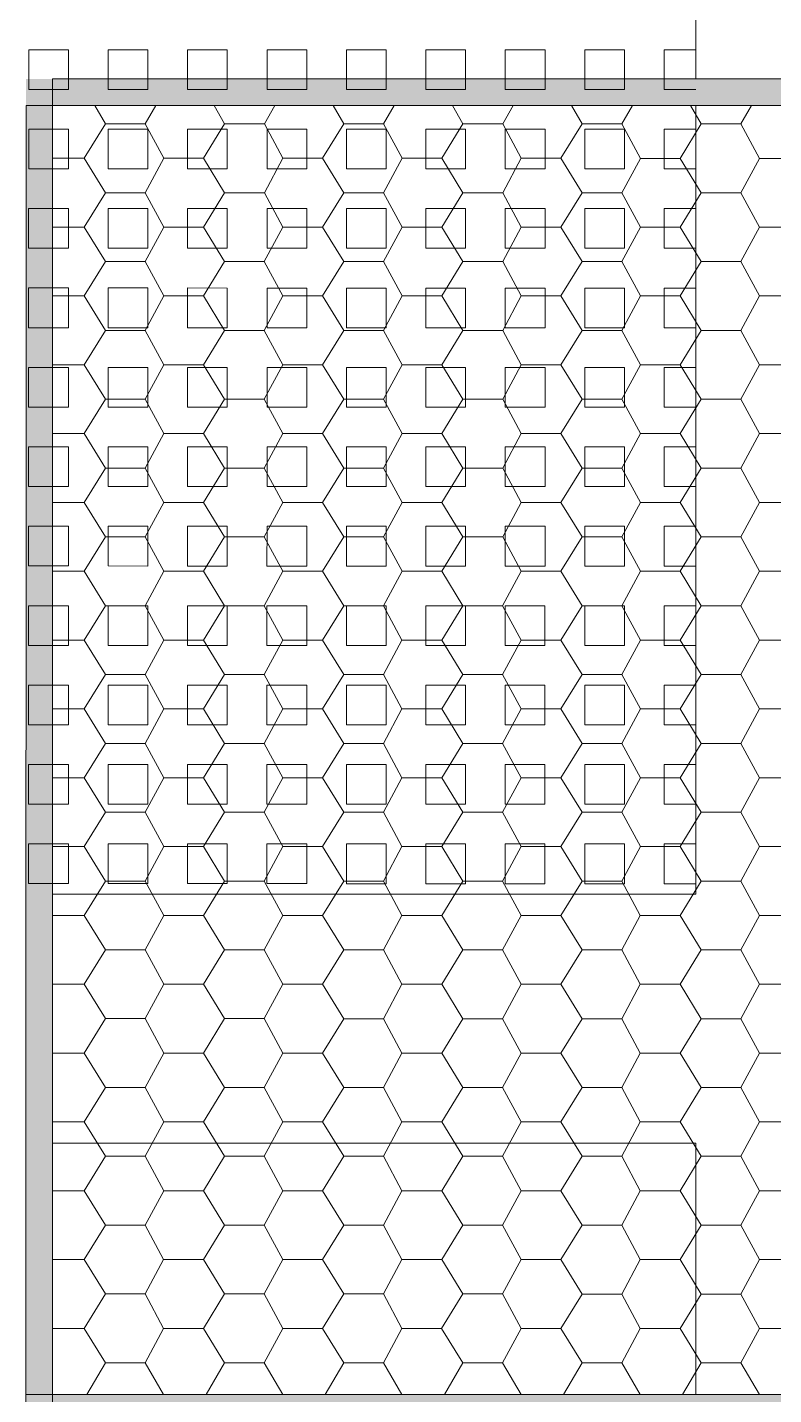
# Model space of a CAD drawing. Extents: x 3377 to 3790, y 1673 to 1846.
# Drawn here: x 3520.798 to 3521.991, y 1752.105 to 1754.291 of the extents above; entities that cross this region are included whole.
import ezdxf

# ---------------------------------------------------------------- set-up
doc = ezdxf.new("R2010")
doc.units = 0
doc.header["$LTSCALE"] = 2
doc.layers.add('PDF7_0', color=7, linetype='Continuous', true_color=0xc6c6c6)
doc.layers.add('PDF7_04-DETALHE', color=7, linetype='Continuous', true_color=0xc6c6c6)

msp = doc.modelspace()

# ---------------------------------------------------------------- linework, layer by layer
at = {"layer": 'PDF7_0', "color": 7, "lineweight": 0}
msp.add_lwpolyline([(3535.3864, 1752.8449), (3535.4118, 1752.8576, 0.281721), (3525.3159, 1759.0363, 0.281573), (3515.2191, 1752.859), (3515.2488, 1752.8463, -0.281585), (3525.3159, 1759.0067, -0.281456)], format="xyb", close=True, dxfattribs=at)
for points in [[(3535.1368, 1753.0988, 0.27384), (3525.3159, 1758.9051, 0.27384), (3515.4942, 1753.1002), (3515.8454, 1752.9055, -0.273455), (3525.3159, 1758.5073, -0.273821), (3534.7856, 1752.9042), (3534.739, 1752.9889), (3535.0902, 1753.1877), (3535.1368, 1753.0988), (3535.2129, 1752.9042), (3534.6713, 1752.9042, 0.272283), (3525.3158, 1758.4058, 0.272651), (3515.9597, 1752.9055), (3515.8454, 1752.9055), (3515.4434, 1752.9055)], [(3535.086, 1753.1158, 0.272189), (3525.3159, 1758.8713, 0.272189), (3515.545, 1753.1171), (3515.8285, 1752.9563, -0.272462), (3525.3159, 1758.5454), (3525.3159, 1758.8713), (3525.3159, 1758.5454, -0.272294), (3534.8025, 1752.955)]]:
    msp.add_lwpolyline(points, format="xyb", dxfattribs=at)
for points in [[(3518.5705, 1752.9053), (3516.3024, 1752.9055), (3516.5225, 1753.2694), (3516.7552, 1753.6205), (3517.0007, 1753.9633), (3517.263, 1754.2933), (3517.5381, 1754.6149), (3517.8259, 1754.9238), (3518.1221, 1755.22), (3518.4352, 1755.5077), (3521.867, 1755.5075), (3521.8669, 1754.2084)], [(3521.8669, 1754.1661), (3521.8668, 1752.9051), (3520.8386, 1752.9052)], [(3521.8668, 1752.1053), (3521.8668, 1752.5073), (3520.8385, 1752.5074)]]:
    msp.add_lwpolyline(points, dxfattribs=at)
for points in [[(3523.0475, 1754.2083), (3523.0475, 1754.166), (3520.8386, 1754.1661), (3520.8386, 1754.2085)], [(3520.7963, 1754.1661), (3520.8386, 1754.1661), (3520.8385, 1752.1054), (3520.7962, 1752.1054)], [(3520.7962, 1752.1054), (3520.8385, 1752.1054), (3520.8384, 1750.0066), (3520.7961, 1750.0066)], [(3520.8384, 1750.0066), (3520.8385, 1752.1054)], [(3523.0473, 1752.1053), (3523.0473, 1752.0672), (3520.8385, 1752.0673), (3520.8385, 1752.1054)]]:
    msp.add_lwpolyline(points, close=True, dxfattribs=at)
at = {"layer": 'PDF7_0', "lineweight": 0}
for points in [[(3520.9063, 1754.1661), (3520.9233, 1754.1365), (3520.9867, 1754.1365), (3521.0037, 1754.1661)], [(3521.0968, 1754.1661), (3521.1137, 1754.1365), (3521.1772, 1754.1365), (3521.1941, 1754.1661)], [(3521.2872, 1754.1661), (3521.3041, 1754.1365), (3521.3676, 1754.1365), (3521.3845, 1754.1661)], [(3521.4776, 1754.1661), (3521.4945, 1754.1365), (3521.558, 1754.1365), (3521.5749, 1754.1661)], [(3521.668, 1754.1661), (3521.6849, 1754.1365), (3521.7484, 1754.1365), (3521.7653, 1754.1661)], [(3521.8584, 1754.1661), (3521.8754, 1754.1364), (3521.9388, 1754.1364), (3521.9558, 1754.1661)], [(3520.8894, 1754.0815), (3520.9233, 1754.1365)], [(3520.9867, 1754.1365), (3521.0164, 1754.0815), (3521.0798, 1754.0815), (3521.1137, 1754.1365)], [(3521.1772, 1754.1365), (3521.2068, 1754.0815), (3521.2703, 1754.0815), (3521.3041, 1754.1365)], [(3521.3676, 1754.1365), (3521.3972, 1754.0815), (3521.4607, 1754.0815), (3521.4945, 1754.1365)], [(3521.558, 1754.1365), (3521.5876, 1754.0815), (3521.6511, 1754.0815), (3521.6849, 1754.1365)], [(3521.7484, 1754.1365), (3521.778, 1754.0814), (3521.8415, 1754.0814), (3521.8754, 1754.1364)], [(3521.9388, 1754.1364), (3521.9684, 1754.0814), (3522.0319, 1754.0814), (3522.0658, 1754.1364)], [(3520.8386, 1754.0815), (3520.8894, 1754.0815), (3520.9233, 1754.0265), (3520.9867, 1754.0265), (3521.0164, 1754.0815)], [(3521.0798, 1754.0815), (3521.1137, 1754.0265), (3521.1772, 1754.0265), (3521.2068, 1754.0815)], [(3521.2703, 1754.0815), (3521.3041, 1754.0265), (3521.3676, 1754.0265), (3521.3972, 1754.0815)], [(3521.4607, 1754.0815), (3521.4945, 1754.0265), (3521.558, 1754.0265), (3521.5876, 1754.0815)], [(3521.6511, 1754.0815), (3521.6849, 1754.0264), (3521.7484, 1754.0264), (3521.778, 1754.0814)], [(3521.8415, 1754.0814), (3521.8754, 1754.0264), (3521.9388, 1754.0264), (3521.9684, 1754.0814)], [(3520.8894, 1753.9715), (3520.9233, 1754.0265)], [(3520.9867, 1754.0265), (3521.0164, 1753.9715), (3521.0798, 1753.9715), (3521.1137, 1754.0265)], [(3521.1772, 1754.0265), (3521.2068, 1753.9715), (3521.2702, 1753.9715), (3521.3041, 1754.0265)], [(3521.3676, 1754.0265), (3521.3972, 1753.9715), (3521.4607, 1753.9714), (3521.4945, 1754.0265)], [(3521.558, 1754.0265), (3521.5876, 1753.9714), (3521.6511, 1753.9714), (3521.6849, 1754.0264)], [(3521.7484, 1754.0264), (3521.778, 1753.9714), (3521.8415, 1753.9714), (3521.8754, 1754.0264)], [(3521.9388, 1754.0264), (3521.9684, 1753.9714), (3522.0319, 1753.9714), (3522.0658, 1754.0264)], [(3520.8386, 1753.9715), (3520.8894, 1753.9715), (3520.9233, 1753.9165), (3520.9867, 1753.9165), (3521.0164, 1753.9715)], [(3521.0798, 1753.9715), (3521.1137, 1753.9165), (3521.1771, 1753.9165), (3521.2068, 1753.9715)], [(3521.2702, 1753.9715), (3521.3041, 1753.9164), (3521.3676, 1753.9164), (3521.3972, 1753.9715)], [(3521.4607, 1753.9714), (3521.4945, 1753.9164), (3521.558, 1753.9164), (3521.5876, 1753.9714)], [(3521.6511, 1753.9714), (3521.6849, 1753.9164), (3521.7484, 1753.9164), (3521.778, 1753.9714)], [(3521.8415, 1753.9714), (3521.8753, 1753.9164), (3521.9388, 1753.9164), (3521.9684, 1753.9714)], [(3520.8894, 1753.8615), (3520.9233, 1753.9165)], [(3520.9867, 1753.9165), (3521.0163, 1753.8615), (3521.0798, 1753.8615), (3521.1137, 1753.9165)], [(3521.1771, 1753.9165), (3521.2068, 1753.8614), (3521.2702, 1753.8614), (3521.3041, 1753.9164)], [(3521.3676, 1753.9164), (3521.3972, 1753.8614), (3521.4607, 1753.8614), (3521.4945, 1753.9164)], [(3521.558, 1753.9164), (3521.5876, 1753.8614), (3521.6511, 1753.8614), (3521.6849, 1753.9164)], [(3521.7484, 1753.9164), (3521.778, 1753.8614), (3521.8415, 1753.8614), (3521.8753, 1753.9164)], [(3521.9388, 1753.9164), (3521.9684, 1753.8614), (3522.0319, 1753.8614), (3522.0658, 1753.9164)], [(3520.8386, 1753.8615), (3520.8894, 1753.8615), (3520.9233, 1753.8065), (3520.9867, 1753.8065), (3521.0163, 1753.8615)], [(3521.0798, 1753.8615), (3521.1137, 1753.8064), (3521.1771, 1753.8064), (3521.2068, 1753.8614)], [(3521.2702, 1753.8614), (3521.3041, 1753.8064), (3521.3676, 1753.8064), (3521.3972, 1753.8614)], [(3521.4607, 1753.8614), (3521.4945, 1753.8064), (3521.558, 1753.8064), (3521.5876, 1753.8614)], [(3521.6511, 1753.8614), (3521.6849, 1753.8064), (3521.7484, 1753.8064), (3521.778, 1753.8614)], [(3521.8415, 1753.8614), (3521.8753, 1753.8064), (3521.9388, 1753.8064), (3521.9684, 1753.8614)], [(3520.8894, 1753.7514), (3520.9233, 1753.8065)], [(3520.9867, 1753.8065), (3521.0163, 1753.7514), (3521.0798, 1753.7514), (3521.1137, 1753.8064)], [(3521.1771, 1753.8064), (3521.2068, 1753.7514), (3521.2702, 1753.7514), (3521.3041, 1753.8064)], [(3521.3676, 1753.8064), (3521.3972, 1753.7514), (3521.4606, 1753.7514), (3521.4945, 1753.8064)], [(3521.558, 1753.8064), (3521.5876, 1753.7514), (3521.6511, 1753.7514), (3521.6849, 1753.8064)], [(3521.7484, 1753.8064), (3521.778, 1753.7514), (3521.8415, 1753.7514), (3521.8753, 1753.8064)], [(3521.9388, 1753.8064), (3521.9684, 1753.7514), (3522.0319, 1753.7514), (3522.0658, 1753.8064)], [(3520.8386, 1753.7515), (3520.8894, 1753.7514), (3520.9232, 1753.6964), (3520.9867, 1753.6964), (3521.0163, 1753.7514)], [(3521.0798, 1753.7514), (3521.1137, 1753.6964), (3521.1771, 1753.6964), (3521.2068, 1753.7514)], [(3521.2702, 1753.7514), (3521.3041, 1753.6964), (3521.3675, 1753.6964), (3521.3972, 1753.7514)], [(3521.4606, 1753.7514), (3521.4945, 1753.6964), (3521.558, 1753.6964), (3521.5876, 1753.7514)], [(3521.6511, 1753.7514), (3521.6849, 1753.6964), (3521.7484, 1753.6964), (3521.778, 1753.7514)], [(3521.8415, 1753.7514), (3521.8753, 1753.6964), (3521.9388, 1753.6964), (3521.9684, 1753.7514)], [(3520.8894, 1753.6414), (3520.9232, 1753.6964)], [(3520.9867, 1753.6964), (3521.0163, 1753.6414), (3521.0798, 1753.6414), (3521.1137, 1753.6964)], [(3521.1771, 1753.6964), (3521.2067, 1753.6414), (3521.2702, 1753.6414), (3521.3041, 1753.6964)], [(3521.3675, 1753.6964), (3521.3972, 1753.6414), (3521.4606, 1753.6414), (3521.4945, 1753.6964)], [(3521.558, 1753.6964), (3521.5876, 1753.6414), (3521.6511, 1753.6414), (3521.6849, 1753.6964)], [(3521.7484, 1753.6964), (3521.778, 1753.6414), (3521.8415, 1753.6414), (3521.8753, 1753.6964)], [(3521.9388, 1753.6964), (3521.9684, 1753.6414), (3522.0319, 1753.6414), (3522.0657, 1753.6964)], [(3520.8386, 1753.6414), (3520.8894, 1753.6414), (3520.9232, 1753.5864), (3520.9867, 1753.5864), (3521.0163, 1753.6414)], [(3521.0798, 1753.6414), (3521.1137, 1753.5864), (3521.1771, 1753.5864), (3521.2067, 1753.6414)], [(3521.2702, 1753.6414), (3521.3041, 1753.5864), (3521.3675, 1753.5864), (3521.3972, 1753.6414)], [(3521.4606, 1753.6414), (3521.4945, 1753.5864), (3521.558, 1753.5864), (3521.5876, 1753.6414)], [(3521.6511, 1753.6414), (3521.6849, 1753.5864), (3521.7484, 1753.5864), (3521.778, 1753.6414)], [(3521.8415, 1753.6414), (3521.8753, 1753.5864), (3521.9388, 1753.5863), (3521.9684, 1753.6414)], [(3520.8894, 1753.5314), (3520.9232, 1753.5864)], [(3520.9867, 1753.5864), (3521.0163, 1753.5314), (3521.0798, 1753.5314), (3521.1137, 1753.5864)], [(3521.1771, 1753.5864), (3521.2067, 1753.5314), (3521.2702, 1753.5314), (3521.3041, 1753.5864)], [(3521.3675, 1753.5864), (3521.3972, 1753.5314), (3521.4606, 1753.5314), (3521.4945, 1753.5864)], [(3521.558, 1753.5864), (3521.5876, 1753.5314), (3521.651, 1753.5314), (3521.6849, 1753.5864)], [(3521.7484, 1753.5864), (3521.778, 1753.5314), (3521.8415, 1753.5313), (3521.8753, 1753.5864)], [(3521.9388, 1753.5863), (3521.9684, 1753.5313), (3522.0319, 1753.5313), (3522.0657, 1753.5863)], [(3520.8386, 1753.5314), (3520.8894, 1753.5314), (3520.9232, 1753.4764), (3520.9867, 1753.4764), (3521.0163, 1753.5314)], [(3521.0798, 1753.5314), (3521.1136, 1753.4764), (3521.1771, 1753.4764), (3521.2067, 1753.5314)], [(3521.2702, 1753.5314), (3521.3041, 1753.4764), (3521.3675, 1753.4764), (3521.3972, 1753.5314)], [(3521.4606, 1753.5314), (3521.4945, 1753.4764), (3521.558, 1753.4764), (3521.5876, 1753.5314)], [(3521.651, 1753.5314), (3521.6849, 1753.4763), (3521.7484, 1753.4763), (3521.778, 1753.5314)], [(3521.8415, 1753.5313), (3521.8753, 1753.4763), (3521.9388, 1753.4763), (3521.9684, 1753.5313)], [(3520.8894, 1753.4214), (3520.9232, 1753.4764)], [(3520.9867, 1753.4764), (3521.0163, 1753.4214), (3521.0798, 1753.4214), (3521.1136, 1753.4764)], [(3521.1771, 1753.4764), (3521.2067, 1753.4214), (3521.2702, 1753.4214), (3521.3041, 1753.4764)], [(3521.3675, 1753.4764), (3521.3972, 1753.4214), (3521.4606, 1753.4214), (3521.4945, 1753.4764)], [(3521.558, 1753.4764), (3521.5876, 1753.4213), (3521.651, 1753.4213), (3521.6849, 1753.4763)], [(3521.7484, 1753.4763), (3521.778, 1753.4213), (3521.8415, 1753.4213), (3521.8753, 1753.4763)], [(3521.9388, 1753.4763), (3521.9684, 1753.4213), (3522.0319, 1753.4213), (3522.0657, 1753.4763)], [(3520.8386, 1753.4214), (3520.8894, 1753.4214), (3520.9232, 1753.3664), (3520.9867, 1753.3664), (3521.0163, 1753.4214)], [(3521.0798, 1753.4214), (3521.1136, 1753.3664), (3521.1771, 1753.3664), (3521.2067, 1753.4214)], [(3521.2702, 1753.4214), (3521.3041, 1753.3664), (3521.3675, 1753.3664), (3521.3972, 1753.4214)], [(3521.4606, 1753.4214), (3521.4945, 1753.3663), (3521.5579, 1753.3663), (3521.5876, 1753.4213)], [(3521.651, 1753.4213), (3521.6849, 1753.3663), (3521.7484, 1753.3663), (3521.778, 1753.4213)], [(3521.8415, 1753.4213), (3521.8753, 1753.3663), (3521.9388, 1753.3663), (3521.9684, 1753.4213)], [(3520.8894, 1753.3114), (3520.9232, 1753.3664)], [(3520.9867, 1753.3664), (3521.0163, 1753.3114), (3521.0798, 1753.3114), (3521.1136, 1753.3664)], [(3521.1771, 1753.3664), (3521.2067, 1753.3114), (3521.2702, 1753.3113), (3521.3041, 1753.3664)], [(3521.3675, 1753.3664), (3521.3971, 1753.3113), (3521.4606, 1753.3113), (3521.4945, 1753.3663)], [(3521.5579, 1753.3663), (3521.5876, 1753.3113), (3521.651, 1753.3113), (3521.6849, 1753.3663)], [(3521.7484, 1753.3663), (3521.778, 1753.3113), (3521.8415, 1753.3113), (3521.8753, 1753.3663)], [(3521.9388, 1753.3663), (3521.9684, 1753.3113), (3522.0319, 1753.3113), (3522.0657, 1753.3663)], [(3520.8386, 1753.3114), (3520.8894, 1753.3114), (3520.9232, 1753.2564), (3520.9867, 1753.2564), (3521.0163, 1753.3114)], [(3521.0798, 1753.3114), (3521.1136, 1753.2563), (3521.1771, 1753.2563), (3521.2067, 1753.3114)], [(3521.2702, 1753.3113), (3521.304, 1753.2563), (3521.3675, 1753.2563), (3521.3971, 1753.3113)], [(3521.4606, 1753.3113), (3521.4945, 1753.2563), (3521.5579, 1753.2563), (3521.5876, 1753.3113)], [(3521.651, 1753.3113), (3521.6849, 1753.2563), (3521.7484, 1753.2563), (3521.778, 1753.3113)], [(3521.8415, 1753.3113), (3521.8753, 1753.2563), (3521.9388, 1753.2563), (3521.9684, 1753.3113)], [(3520.8894, 1753.2014), (3520.9232, 1753.2564)], [(3520.9867, 1753.2564), (3521.0163, 1753.2013), (3521.0798, 1753.2013), (3521.1136, 1753.2563)], [(3521.1771, 1753.2563), (3521.2067, 1753.2013), (3521.2702, 1753.2013), (3521.304, 1753.2563)], [(3521.3675, 1753.2563), (3521.3971, 1753.2013), (3521.4606, 1753.2013), (3521.4945, 1753.2563)], [(3521.5579, 1753.2563), (3521.5876, 1753.2013), (3521.651, 1753.2013), (3521.6849, 1753.2563)], [(3521.7484, 1753.2563), (3521.778, 1753.2013), (3521.8414, 1753.2013), (3521.8753, 1753.2563)], [(3521.9388, 1753.2563), (3521.9684, 1753.2013), (3522.0319, 1753.2013), (3522.0657, 1753.2563)], [(3520.8386, 1753.2014), (3520.8894, 1753.2014), (3520.9232, 1753.1463), (3520.9867, 1753.1463), (3521.0163, 1753.2013)], [(3521.0798, 1753.2013), (3521.1136, 1753.1463), (3521.1771, 1753.1463), (3521.2067, 1753.2013)], [(3521.2702, 1753.2013), (3521.304, 1753.1463), (3521.3675, 1753.1463), (3521.3971, 1753.2013)], [(3521.4606, 1753.2013), (3521.4945, 1753.1463), (3521.5579, 1753.1463), (3521.5876, 1753.2013)], [(3521.651, 1753.2013), (3521.6849, 1753.1463), (3521.7483, 1753.1463), (3521.778, 1753.2013)], [(3521.8414, 1753.2013), (3521.8753, 1753.1463), (3521.9388, 1753.1463), (3521.9684, 1753.2013)], [(3520.8894, 1753.0913), (3520.9232, 1753.1463)], [(3520.9867, 1753.1463), (3521.0163, 1753.0913), (3521.0798, 1753.0913), (3521.1136, 1753.1463)], [(3521.1771, 1753.1463), (3521.2067, 1753.0913), (3521.2702, 1753.0913), (3521.304, 1753.1463)], [(3521.3675, 1753.1463), (3521.3971, 1753.0913), (3521.4606, 1753.0913), (3521.4945, 1753.1463)], [(3521.5579, 1753.1463), (3521.5875, 1753.0913), (3521.651, 1753.0913), (3521.6849, 1753.1463)], [(3521.7483, 1753.1463), (3521.778, 1753.0913), (3521.8414, 1753.0913), (3521.8753, 1753.1463)], [(3521.9388, 1753.1463), (3521.9684, 1753.0913), (3522.0319, 1753.0913), (3522.0657, 1753.1463)], [(3520.8386, 1753.0913), (3520.8894, 1753.0913), (3520.9232, 1753.0363), (3520.9867, 1753.0363), (3521.0163, 1753.0913)], [(3521.0798, 1753.0913), (3521.1136, 1753.0363), (3521.1771, 1753.0363), (3521.2067, 1753.0913)], [(3521.2702, 1753.0913), (3521.304, 1753.0363), (3521.3675, 1753.0363), (3521.3971, 1753.0913)], [(3521.4606, 1753.0913), (3521.4944, 1753.0363), (3521.5579, 1753.0363), (3521.5875, 1753.0913)], [(3521.651, 1753.0913), (3521.6849, 1753.0363), (3521.7483, 1753.0363), (3521.778, 1753.0913)], [(3521.8414, 1753.0913), (3521.8753, 1753.0363), (3521.9388, 1753.0363), (3521.9684, 1753.0913)], [(3520.8893, 1752.9813), (3520.9232, 1753.0363)], [(3520.9867, 1753.0363), (3521.0163, 1752.9813), (3521.0798, 1752.9813), (3521.1136, 1753.0363)], [(3521.1771, 1753.0363), (3521.2067, 1752.9813), (3521.2702, 1752.9813), (3521.304, 1753.0363)], [(3521.3675, 1753.0363), (3521.3971, 1752.9813), (3521.4606, 1752.9813), (3521.4944, 1753.0363)], [(3521.5579, 1753.0363), (3521.5875, 1752.9813), (3521.651, 1752.9813), (3521.6849, 1753.0363)], [(3521.7483, 1753.0363), (3521.778, 1752.9813), (3521.8414, 1752.9813), (3521.8753, 1753.0363)], [(3521.9388, 1753.0363), (3521.9684, 1752.9812), (3522.0318, 1752.9812), (3522.0657, 1753.0362)], [(3520.8386, 1752.9813), (3520.8893, 1752.9813), (3520.9232, 1752.9263), (3520.9867, 1752.9263), (3521.0163, 1752.9813)], [(3521.0798, 1752.9813), (3521.1136, 1752.9263), (3521.1771, 1752.9263), (3521.2067, 1752.9813)], [(3521.2702, 1752.9813), (3521.304, 1752.9263), (3521.3675, 1752.9263), (3521.3971, 1752.9813)], [(3521.4606, 1752.9813), (3521.4944, 1752.9263), (3521.5579, 1752.9263), (3521.5875, 1752.9813)], [(3521.651, 1752.9813), (3521.6849, 1752.9263), (3521.7483, 1752.9263), (3521.778, 1752.9813)], [(3521.8414, 1752.9813), (3521.8753, 1752.9262), (3521.9387, 1752.9262), (3521.9684, 1752.9812)], [(3520.8893, 1752.8713), (3520.9232, 1752.9263)], [(3520.9867, 1752.9263), (3521.0163, 1752.8713), (3521.0798, 1752.8713), (3521.1136, 1752.9263)], [(3521.1771, 1752.9263), (3521.2067, 1752.8713), (3521.2702, 1752.8713), (3521.304, 1752.9263)], [(3521.3675, 1752.9263), (3521.3971, 1752.8713), (3521.4606, 1752.8713), (3521.4944, 1752.9263)], [(3521.5579, 1752.9263), (3521.5875, 1752.8713), (3521.651, 1752.8712), (3521.6849, 1752.9263)], [(3521.7483, 1752.9263), (3521.7779, 1752.8712), (3521.8414, 1752.8712), (3521.8753, 1752.9262)], [(3521.9387, 1752.9262), (3521.9684, 1752.8712), (3522.0318, 1752.8712), (3522.0657, 1752.9262)], [(3520.8386, 1752.8713), (3520.8893, 1752.8713), (3520.9232, 1752.8163), (3520.9867, 1752.8163), (3521.0163, 1752.8713)], [(3521.0798, 1752.8713), (3521.1136, 1752.8163), (3521.1771, 1752.8163), (3521.2067, 1752.8713)], [(3521.2702, 1752.8713), (3521.304, 1752.8163), (3521.3675, 1752.8163), (3521.3971, 1752.8713)], [(3521.4606, 1752.8713), (3521.4944, 1752.8162), (3521.5579, 1752.8162), (3521.5875, 1752.8713)], [(3521.651, 1752.8712), (3521.6849, 1752.8162), (3521.7483, 1752.8162), (3521.7779, 1752.8712)], [(3521.8414, 1752.8712), (3521.8753, 1752.8162), (3521.9387, 1752.8162), (3521.9684, 1752.8712)], [(3520.8893, 1752.7613), (3520.9232, 1752.8163)], [(3520.9867, 1752.8163), (3521.0163, 1752.7613), (3521.0797, 1752.7613), (3521.1136, 1752.8163)], [(3521.1771, 1752.8163), (3521.2067, 1752.7613), (3521.2702, 1752.7613), (3521.304, 1752.8163)], [(3521.3675, 1752.8163), (3521.3971, 1752.7612), (3521.4606, 1752.7612), (3521.4944, 1752.8162)], [(3521.5579, 1752.8162), (3521.5875, 1752.7612), (3521.651, 1752.7612), (3521.6849, 1752.8162)], [(3521.7483, 1752.8162), (3521.7779, 1752.7612), (3521.8414, 1752.7612), (3521.8753, 1752.8162)], [(3521.9387, 1752.8162), (3521.9684, 1752.7612), (3522.0318, 1752.7612), (3522.0657, 1752.8162)], [(3520.8386, 1752.7613), (3520.8893, 1752.7613), (3520.9232, 1752.7063), (3520.9866, 1752.7063), (3521.0163, 1752.7613)], [(3521.0797, 1752.7613), (3521.1136, 1752.7063), (3521.1771, 1752.7063), (3521.2067, 1752.7613)], [(3521.2702, 1752.7613), (3521.304, 1752.7062), (3521.3675, 1752.7062), (3521.3971, 1752.7612)], [(3521.4606, 1752.7612), (3521.4944, 1752.7062), (3521.5579, 1752.7062), (3521.5875, 1752.7612)], [(3521.651, 1752.7612), (3521.6848, 1752.7062), (3521.7483, 1752.7062), (3521.7779, 1752.7612)], [(3521.8414, 1752.7612), (3521.8753, 1752.7062), (3521.9387, 1752.7062), (3521.9684, 1752.7612)], [(3520.8893, 1752.6513), (3520.9232, 1752.7063)], [(3520.9866, 1752.7063), (3521.0163, 1752.6513), (3521.0797, 1752.6512), (3521.1136, 1752.7063)], [(3521.1771, 1752.7063), (3521.2067, 1752.6512), (3521.2702, 1752.6512), (3521.304, 1752.7062)], [(3521.3675, 1752.7062), (3521.3971, 1752.6512), (3521.4606, 1752.6512), (3521.4944, 1752.7062)], [(3521.5579, 1752.7062), (3521.5875, 1752.6512), (3521.651, 1752.6512), (3521.6848, 1752.7062)], [(3521.7483, 1752.7062), (3521.7779, 1752.6512), (3521.8414, 1752.6512), (3521.8753, 1752.7062)], [(3521.9387, 1752.7062), (3521.9684, 1752.6512), (3522.0318, 1752.6512), (3522.0657, 1752.7062)], [(3520.8385, 1752.6513), (3520.8893, 1752.6513), (3520.9232, 1752.5962), (3520.9866, 1752.5962), (3521.0163, 1752.6513)], [(3521.0797, 1752.6512), (3521.1136, 1752.5962), (3521.1771, 1752.5962), (3521.2067, 1752.6512)], [(3521.2702, 1752.6512), (3521.304, 1752.5962), (3521.3675, 1752.5962), (3521.3971, 1752.6512)], [(3521.4606, 1752.6512), (3521.4944, 1752.5962), (3521.5579, 1752.5962), (3521.5875, 1752.6512)], [(3521.651, 1752.6512), (3521.6848, 1752.5962), (3521.7483, 1752.5962), (3521.7779, 1752.6512)], [(3521.8414, 1752.6512), (3521.8753, 1752.5962), (3521.9387, 1752.5962), (3521.9684, 1752.6512)], [(3520.8893, 1752.5412), (3520.9232, 1752.5962)], [(3520.9866, 1752.5962), (3521.0163, 1752.5412), (3521.0797, 1752.5412), (3521.1136, 1752.5962)], [(3521.1771, 1752.5962), (3521.2067, 1752.5412), (3521.2701, 1752.5412), (3521.304, 1752.5962)], [(3521.3675, 1752.5962), (3521.3971, 1752.5412), (3521.4606, 1752.5412), (3521.4944, 1752.5962)], [(3521.5579, 1752.5962), (3521.5875, 1752.5412), (3521.651, 1752.5412), (3521.6848, 1752.5962)], [(3521.7483, 1752.5962), (3521.7779, 1752.5412), (3521.8414, 1752.5412), (3521.8753, 1752.5962)], [(3521.9387, 1752.5962), (3521.9683, 1752.5412), (3522.0318, 1752.5412), (3522.0657, 1752.5962)], [(3520.8385, 1752.5412), (3520.8893, 1752.5412), (3520.9232, 1752.4862), (3520.9866, 1752.4862), (3521.0163, 1752.5412)], [(3521.0797, 1752.5412), (3521.1136, 1752.4862), (3521.1771, 1752.4862), (3521.2067, 1752.5412)], [(3521.2701, 1752.5412), (3521.304, 1752.4862), (3521.3675, 1752.4862), (3521.3971, 1752.5412)], [(3521.4606, 1752.5412), (3521.4944, 1752.4862), (3521.5579, 1752.4862), (3521.5875, 1752.5412)], [(3521.651, 1752.5412), (3521.6848, 1752.4862), (3521.7483, 1752.4862), (3521.7779, 1752.5412)], [(3521.8414, 1752.5412), (3521.8752, 1752.4862), (3521.9387, 1752.4862), (3521.9683, 1752.5412)], [(3520.8893, 1752.4312), (3520.9232, 1752.4862)], [(3520.9866, 1752.4862), (3521.0163, 1752.4312), (3521.0797, 1752.4312), (3521.1136, 1752.4862)], [(3521.1771, 1752.4862), (3521.2067, 1752.4312), (3521.2701, 1752.4312), (3521.304, 1752.4862)], [(3521.3675, 1752.4862), (3521.3971, 1752.4312), (3521.4606, 1752.4312), (3521.4944, 1752.4862)], [(3521.5579, 1752.4862), (3521.5875, 1752.4312), (3521.651, 1752.4312), (3521.6848, 1752.4862)], [(3521.7483, 1752.4862), (3521.7779, 1752.4312), (3521.8414, 1752.4312), (3521.8752, 1752.4862)], [(3521.9387, 1752.4862), (3521.9683, 1752.4312), (3522.0318, 1752.4311), (3522.0657, 1752.4862)], [(3520.8385, 1752.4312), (3520.8893, 1752.4312), (3520.9232, 1752.3762), (3520.9866, 1752.3762), (3521.0163, 1752.4312)], [(3521.0797, 1752.4312), (3521.1136, 1752.3762), (3521.177, 1752.3762), (3521.2067, 1752.4312)], [(3521.2701, 1752.4312), (3521.304, 1752.3762), (3521.3675, 1752.3762), (3521.3971, 1752.4312)], [(3521.4606, 1752.4312), (3521.4944, 1752.3762), (3521.5579, 1752.3762), (3521.5875, 1752.4312)], [(3521.651, 1752.4312), (3521.6848, 1752.3762), (3521.7483, 1752.3762), (3521.7779, 1752.4312)], [(3521.8414, 1752.4312), (3521.8752, 1752.3761), (3521.9387, 1752.3761), (3521.9683, 1752.4312)], [(3520.8893, 1752.3212), (3520.9232, 1752.3762)], [(3520.9866, 1752.3762), (3521.0162, 1752.3212), (3521.0797, 1752.3212), (3521.1136, 1752.3762)], [(3521.177, 1752.3762), (3521.2067, 1752.3212), (3521.2701, 1752.3212), (3521.304, 1752.3762)], [(3521.3675, 1752.3762), (3521.3971, 1752.3212), (3521.4606, 1752.3212), (3521.4944, 1752.3762)], [(3521.5579, 1752.3762), (3521.5875, 1752.3212), (3521.651, 1752.3212), (3521.6848, 1752.3762)], [(3521.7483, 1752.3762), (3521.7779, 1752.3211), (3521.8414, 1752.3211), (3521.8752, 1752.3761)], [(3521.9387, 1752.3761), (3521.9683, 1752.3211), (3522.0318, 1752.3211), (3522.0657, 1752.3761)], [(3520.8385, 1752.3212), (3520.8893, 1752.3212), (3520.9231, 1752.2662), (3520.9866, 1752.2662), (3521.0162, 1752.3212)], [(3521.0797, 1752.3212), (3521.1136, 1752.2662), (3521.177, 1752.2662), (3521.2067, 1752.3212)], [(3521.2701, 1752.3212), (3521.304, 1752.2662), (3521.3675, 1752.2662), (3521.3971, 1752.3212)], [(3521.4606, 1752.3212), (3521.4944, 1752.2662), (3521.5579, 1752.2662), (3521.5875, 1752.3212)], [(3521.651, 1752.3212), (3521.6848, 1752.2661), (3521.7483, 1752.2661), (3521.7779, 1752.3211)], [(3521.8414, 1752.3211), (3521.8752, 1752.2661), (3521.9387, 1752.2661), (3521.9683, 1752.3211)], [(3520.8893, 1752.2112), (3520.9231, 1752.2662)], [(3520.9866, 1752.2662), (3521.0162, 1752.2112), (3521.0797, 1752.2112), (3521.1136, 1752.2662)], [(3521.177, 1752.2662), (3521.2067, 1752.2112), (3521.2701, 1752.2112), (3521.304, 1752.2662)], [(3521.3675, 1752.2662), (3521.3971, 1752.2112), (3521.4605, 1752.2111), (3521.4944, 1752.2662)], [(3521.5579, 1752.2662), (3521.5875, 1752.2111), (3521.651, 1752.2111), (3521.6848, 1752.2661)], [(3521.7483, 1752.2661), (3521.7779, 1752.2111), (3521.8414, 1752.2111), (3521.8752, 1752.2661)], [(3521.9387, 1752.2661), (3521.9683, 1752.2111), (3522.0318, 1752.2111), (3522.0656, 1752.2661)], [(3520.8385, 1752.2112), (3520.8893, 1752.2112), (3520.9231, 1752.1562), (3520.9866, 1752.1562), (3521.0162, 1752.1054)], [(3520.9866, 1752.1562), (3521.0162, 1752.2112)], [(3521.0797, 1752.2112), (3521.1136, 1752.1562), (3521.177, 1752.1562), (3521.2066, 1752.1054)], [(3521.177, 1752.1562), (3521.2067, 1752.2112)], [(3521.2701, 1752.2112), (3521.304, 1752.1561), (3521.3674, 1752.1561), (3521.3971, 1752.1054)], [(3521.3674, 1752.1561), (3521.3971, 1752.2112)], [(3521.4605, 1752.2111), (3521.4944, 1752.1561), (3521.5579, 1752.1561), (3521.5875, 1752.1054)], [(3521.5579, 1752.1561), (3521.5875, 1752.2111)], [(3521.651, 1752.2111), (3521.6848, 1752.1561), (3521.7483, 1752.1561), (3521.7779, 1752.1053)], [(3521.7483, 1752.1561), (3521.7779, 1752.2111)], [(3521.8414, 1752.2111), (3521.8752, 1752.1561), (3521.9387, 1752.1561), (3521.9683, 1752.1053)], [(3521.9387, 1752.1561), (3521.9683, 1752.2111)], [(3520.8935, 1752.1054), (3520.9231, 1752.1562)], [(3521.0839, 1752.1054), (3521.1136, 1752.1562)], [(3521.2743, 1752.1054), (3521.304, 1752.1561)], [(3521.4648, 1752.1054), (3521.4944, 1752.1561)], [(3521.6552, 1752.1053), (3521.6848, 1752.1561)], [(3521.8456, 1752.1053), (3521.8752, 1752.1561)]]:
    msp.add_lwpolyline(points, dxfattribs=at)
at = {"layer": 'PDF7_0', "color": 9, "true_color": 0xc1c1c1, "transparency": 33554559}
for points in [[(3520.7963, 1754.2085), (3520.8385, 1752.1054), (3520.7962, 1752.1054)], [(3520.8386, 1754.2085), (3520.7963, 1754.2085), (3520.8385, 1752.1054)], [(3523.0475, 1754.2083), (3520.8386, 1754.2085), (3523.0475, 1754.166)], [(3520.8386, 1754.2085), (3523.0475, 1754.166), (3520.8386, 1754.1661)], [(3520.7962, 1752.1054), (3520.8384, 1750.0066), (3520.7961, 1750.0066)], [(3520.8385, 1752.1054), (3520.7962, 1752.1054), (3520.8384, 1750.0066)], [(3523.0473, 1752.1053), (3520.8385, 1752.1054), (3523.0473, 1752.0672)], [(3520.8385, 1752.1054), (3523.0473, 1752.0672), (3520.8385, 1752.0673)]]:
    msp.add_solid(points, dxfattribs=at)
at = {"layer": 'PDF7_04-DETALHE', "lineweight": 0}
for points in [[(3520.864, 1754.255), (3520.864, 1754.1915), (3520.8006, 1754.1915), (3520.8006, 1754.255)], [(3520.991, 1754.255), (3520.991, 1754.1915), (3520.9275, 1754.1915), (3520.9275, 1754.255)], [(3521.1179, 1754.255), (3521.1179, 1754.1915), (3521.0545, 1754.1915), (3521.0545, 1754.255)], [(3521.2449, 1754.255), (3521.2449, 1754.1915), (3521.1814, 1754.1915), (3521.1814, 1754.255)], [(3521.3718, 1754.255), (3521.3718, 1754.1915), (3521.3083, 1754.1915), (3521.3083, 1754.255)], [(3521.4988, 1754.255), (3521.4988, 1754.1915), (3521.4353, 1754.1915), (3521.4353, 1754.255)], [(3521.6257, 1754.2549), (3521.6257, 1754.1915), (3521.5622, 1754.1915), (3521.5622, 1754.255)], [(3521.7527, 1754.2549), (3521.7526, 1754.1915), (3521.6892, 1754.1915), (3521.6892, 1754.2549)], [(3520.864, 1754.1281), (3520.864, 1754.0646), (3520.8006, 1754.0646), (3520.8006, 1754.1281)], [(3520.991, 1754.128), (3520.991, 1754.0646), (3520.9275, 1754.0646), (3520.9275, 1754.128)], [(3521.1179, 1754.128), (3521.1179, 1754.0646), (3521.0544, 1754.0646), (3521.0544, 1754.128)], [(3521.2449, 1754.128), (3521.2449, 1754.0646), (3521.1814, 1754.0646), (3521.1814, 1754.128)], [(3521.3718, 1754.128), (3521.3718, 1754.0645), (3521.3083, 1754.0646), (3521.3083, 1754.128)], [(3521.4988, 1754.128), (3521.4988, 1754.0645), (3521.4353, 1754.0645), (3521.4353, 1754.128)], [(3521.6257, 1754.128), (3521.6257, 1754.0645), (3521.5622, 1754.0645), (3521.5622, 1754.128)], [(3521.7526, 1754.128), (3521.7526, 1754.0645), (3521.6892, 1754.0645), (3521.6892, 1754.128)], [(3520.864, 1754.0011), (3520.864, 1753.9376), (3520.8005, 1753.9376), (3520.8005, 1754.0011)], [(3520.991, 1754.0011), (3520.991, 1753.9376), (3520.9275, 1753.9376), (3520.9275, 1754.0011)], [(3521.1179, 1754.0011), (3521.1179, 1753.9376), (3521.0544, 1753.9376), (3521.0544, 1754.0011)], [(3521.2449, 1754.0011), (3521.2449, 1753.9376), (3521.1814, 1753.9376), (3521.1814, 1754.0011)], [(3521.3718, 1754.0011), (3521.3718, 1753.9376), (3521.3083, 1753.9376), (3521.3083, 1754.0011)], [(3521.4987, 1754.0011), (3521.4987, 1753.9376), (3521.4353, 1753.9376), (3521.4353, 1754.0011)], [(3521.6257, 1754.0011), (3521.6257, 1753.9376), (3521.5622, 1753.9376), (3521.5622, 1754.0011)], [(3521.7526, 1754.001), (3521.7526, 1753.9376), (3521.6892, 1753.9376), (3521.6892, 1754.0011)], [(3520.864, 1753.8742), (3520.864, 1753.8107), (3520.8005, 1753.8107), (3520.8005, 1753.8742)], [(3520.991, 1753.8742), (3520.991, 1753.8107), (3520.9275, 1753.8107), (3520.9275, 1753.8742)], [(3521.1179, 1753.8741), (3521.1179, 1753.8107), (3521.0544, 1753.8107), (3521.0544, 1753.8742)], [(3521.2448, 1753.8741), (3521.2448, 1753.8107), (3521.1814, 1753.8107), (3521.1814, 1753.8741)], [(3521.3718, 1753.8741), (3521.3718, 1753.8107), (3521.3083, 1753.8107), (3521.3083, 1753.8741)], [(3521.4987, 1753.8741), (3521.4987, 1753.8106), (3521.4353, 1753.8107), (3521.4353, 1753.8741)], [(3521.6257, 1753.8741), (3521.6257, 1753.8106), (3521.5622, 1753.8106), (3521.5622, 1753.8741)], [(3521.7526, 1753.8741), (3521.7526, 1753.8106), (3521.6892, 1753.8106), (3521.6892, 1753.8741)], [(3520.864, 1753.7472), (3520.864, 1753.6837), (3520.8005, 1753.6838), (3520.8005, 1753.7472)], [(3520.991, 1753.7472), (3520.9909, 1753.6837), (3520.9275, 1753.6837), (3520.9275, 1753.7472)], [(3521.1179, 1753.7472), (3521.1179, 1753.6837), (3521.0544, 1753.6837), (3521.0544, 1753.7472)], [(3521.2448, 1753.7472), (3521.2448, 1753.6837), (3521.1814, 1753.6837), (3521.1814, 1753.7472)], [(3521.3718, 1753.7472), (3521.3718, 1753.6837), (3521.3083, 1753.6837), (3521.3083, 1753.7472)], [(3521.4987, 1753.7472), (3521.4987, 1753.6837), (3521.4353, 1753.6837), (3521.4353, 1753.7472)], [(3521.6257, 1753.7472), (3521.6257, 1753.6837), (3521.5622, 1753.6837), (3521.5622, 1753.7472)], [(3521.7526, 1753.7472), (3521.7526, 1753.6837), (3521.6891, 1753.6837), (3521.6891, 1753.7472)], [(3520.864, 1753.6203), (3520.864, 1753.5568), (3520.8005, 1753.5568), (3520.8005, 1753.6203)], [(3520.9909, 1753.6203), (3520.9909, 1753.5568), (3520.9275, 1753.5568), (3520.9275, 1753.6203)], [(3521.1179, 1753.6203), (3521.1179, 1753.5568), (3521.0544, 1753.5568), (3521.0544, 1753.6203)], [(3521.2448, 1753.6202), (3521.2448, 1753.5568), (3521.1814, 1753.5568), (3521.1814, 1753.6203)], [(3521.3718, 1753.6202), (3521.3718, 1753.5568), (3521.3083, 1753.5568), (3521.3083, 1753.6202)], [(3521.4987, 1753.6202), (3521.4987, 1753.5568), (3521.4352, 1753.5568), (3521.4352, 1753.6202)], [(3521.6257, 1753.6202), (3521.6257, 1753.5568), (3521.5622, 1753.5568), (3521.5622, 1753.6202)], [(3521.7526, 1753.6202), (3521.7526, 1753.5567), (3521.6891, 1753.5567), (3521.6891, 1753.6202)], [(3520.864, 1753.4933), (3520.864, 1753.4299), (3520.8005, 1753.4299), (3520.8005, 1753.4933)], [(3520.9909, 1753.4933), (3520.9909, 1753.4298), (3520.9275, 1753.4299), (3520.9275, 1753.4933)], [(3521.1179, 1753.4933), (3521.1179, 1753.4298), (3521.0544, 1753.4298), (3521.0544, 1753.4933)], [(3521.2448, 1753.4933), (3521.2448, 1753.4298), (3521.1813, 1753.4298), (3521.1814, 1753.4933)], [(3521.3718, 1753.4933), (3521.3718, 1753.4298), (3521.3083, 1753.4298), (3521.3083, 1753.4933)], [(3521.4987, 1753.4933), (3521.4987, 1753.4298), (3521.4352, 1753.4298), (3521.4352, 1753.4933)], [(3521.6257, 1753.4933), (3521.6257, 1753.4298), (3521.5622, 1753.4298), (3521.5622, 1753.4933)], [(3521.7526, 1753.4933), (3521.7526, 1753.4298), (3521.6891, 1753.4298), (3521.6891, 1753.4933)], [(3520.864, 1753.3664), (3520.864, 1753.3029), (3520.8005, 1753.3029), (3520.8005, 1753.3664)], [(3520.9909, 1753.3664), (3520.9909, 1753.3029), (3520.9274, 1753.3029), (3520.9275, 1753.3664)], [(3521.1179, 1753.3664), (3521.1179, 1753.3029), (3521.0544, 1753.3029), (3521.0544, 1753.3664)], [(3521.2448, 1753.3664), (3521.2448, 1753.3029), (3521.1813, 1753.3029), (3521.1813, 1753.3664)], [(3521.3718, 1753.3664), (3521.3718, 1753.3029), (3521.3083, 1753.3029), (3521.3083, 1753.3664)], [(3521.4987, 1753.3663), (3521.4987, 1753.3029), (3521.4352, 1753.3029), (3521.4352, 1753.3663)], [(3521.6256, 1753.3663), (3521.6256, 1753.3029), (3521.5622, 1753.3029), (3521.5622, 1753.3663)], [(3521.7526, 1753.3663), (3521.7526, 1753.3029), (3521.6891, 1753.3029), (3521.6891, 1753.3663)], [(3520.864, 1753.2394), (3520.864, 1753.176), (3520.8005, 1753.176), (3520.8005, 1753.2394)], [(3520.9909, 1753.2394), (3520.9909, 1753.176), (3520.9274, 1753.176), (3520.9274, 1753.2394)], [(3521.1179, 1753.2394), (3521.1179, 1753.176), (3521.0544, 1753.176), (3521.0544, 1753.2394)], [(3521.2448, 1753.2394), (3521.2448, 1753.1759), (3521.1813, 1753.1759), (3521.1813, 1753.2394)], [(3521.3718, 1753.2394), (3521.3717, 1753.1759), (3521.3083, 1753.1759), (3521.3083, 1753.2394)], [(3521.4987, 1753.2394), (3521.4987, 1753.1759), (3521.4352, 1753.1759), (3521.4352, 1753.2394)], [(3521.6256, 1753.2394), (3521.6256, 1753.1759), (3521.5622, 1753.1759), (3521.5622, 1753.2394)], [(3521.7526, 1753.2394), (3521.7526, 1753.1759), (3521.6891, 1753.1759), (3521.6891, 1753.2394)], [(3520.864, 1753.1125), (3520.864, 1753.049), (3520.8005, 1753.049), (3520.8005, 1753.1125)], [(3520.9909, 1753.1125), (3520.9909, 1753.049), (3520.9274, 1753.049), (3520.9274, 1753.1125)], [(3521.1179, 1753.1125), (3521.1178, 1753.049), (3521.0544, 1753.049), (3521.0544, 1753.1125)], [(3521.2448, 1753.1125), (3521.2448, 1753.049), (3521.1813, 1753.049), (3521.1813, 1753.1125)], [(3521.3717, 1753.1125), (3521.3717, 1753.049), (3521.3083, 1753.049), (3521.3083, 1753.1125)], [(3521.4987, 1753.1125), (3521.4987, 1753.049), (3521.4352, 1753.049), (3521.4352, 1753.1125)], [(3521.6256, 1753.1124), (3521.6256, 1753.049), (3521.5622, 1753.049), (3521.5622, 1753.1124)], [(3521.7526, 1753.1124), (3521.7526, 1753.049), (3521.6891, 1753.049), (3521.6891, 1753.1124)], [(3520.864, 1752.9856), (3520.864, 1752.9221), (3520.8005, 1752.9221), (3520.8005, 1752.9856)], [(3520.9909, 1752.9855), (3520.9909, 1752.9221), (3520.9274, 1752.9221), (3520.9274, 1752.9855)], [(3521.1178, 1752.9855), (3521.1178, 1752.9221), (3521.0544, 1752.9221), (3521.0544, 1752.9855)], [(3521.2448, 1752.9855), (3521.2448, 1752.9221), (3521.1813, 1752.9221), (3521.1813, 1752.9855)], [(3521.3717, 1752.9855), (3521.3717, 1752.922), (3521.3083, 1752.922), (3521.3083, 1752.9855)], [(3521.4987, 1752.9855), (3521.4987, 1752.922), (3521.4352, 1752.922), (3521.4352, 1752.9855)], [(3521.6256, 1752.9855), (3521.6256, 1752.922), (3521.5621, 1752.922), (3521.5622, 1752.9855)], [(3521.7526, 1752.9855), (3521.7526, 1752.922), (3521.6891, 1752.922), (3521.6891, 1752.9855)]]:
    msp.add_lwpolyline(points, close=True, dxfattribs=at)
for points in [[(3521.8669, 1754.1915), (3521.8161, 1754.1915), (3521.8161, 1754.2549), (3521.8669, 1754.2549)], [(3521.8669, 1754.0645), (3521.8161, 1754.0645), (3521.8161, 1754.128), (3521.8669, 1754.128)], [(3521.8669, 1753.9376), (3521.8161, 1753.9376), (3521.8161, 1754.001), (3521.8669, 1754.001)], [(3521.8669, 1753.8106), (3521.8161, 1753.8106), (3521.8161, 1753.8741), (3521.8669, 1753.8741)], [(3521.8669, 1753.6837), (3521.8161, 1753.6837), (3521.8161, 1753.7472), (3521.8669, 1753.7472)], [(3521.8669, 1753.5567), (3521.8161, 1753.5567), (3521.8161, 1753.6202), (3521.8669, 1753.6202)], [(3521.8668, 1753.4298), (3521.8161, 1753.4298), (3521.8161, 1753.4933), (3521.8669, 1753.4933)], [(3521.8668, 1753.3028), (3521.8161, 1753.3028), (3521.8161, 1753.3663), (3521.8668, 1753.3663)], [(3521.8668, 1753.1759), (3521.8161, 1753.1759), (3521.8161, 1753.2394), (3521.8668, 1753.2394)], [(3521.8668, 1753.049), (3521.816, 1753.049), (3521.816, 1753.1124), (3521.8668, 1753.1124)], [(3521.8668, 1752.922), (3521.816, 1752.922), (3521.816, 1752.9855), (3521.8668, 1752.9855)]]:
    msp.add_lwpolyline(points, dxfattribs=at)

doc.saveas('drawing.dxf')
